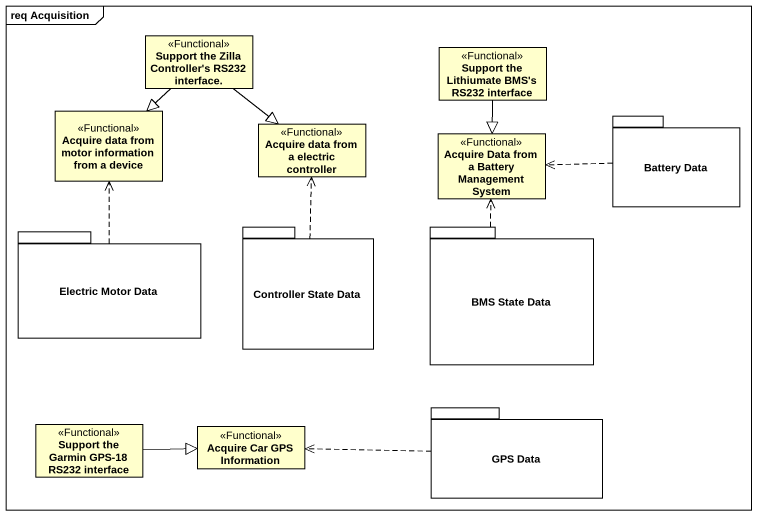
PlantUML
@startuml
mainframe req Acquisition
hide circle
hide empty members
class "Support the Zilla Controller's RS232 interface." as Support_the_Zilla <<Functional>>
class "Support the Lithiumate BMS's RS232 interface" as Support_the_Lithiumate_BMS <<Functional>>
class "Acquire data from motor information from a device" as Acquire_data_from_motor <<Functional>>
class "Acquire data from a electric controller" as Acquire_data_from_a <<Functional>>
package "Battery Data" as Battery_Data {
}
class "Acquire Data from a Battery Management System" as Acquire_Data_from_a_Battery <<Functional>>
package "Electric Motor Data" as Electric_Motor_Data {
}
package "Controller State Data" as Controller_State_Data {
}
package "BMS State Data" as BMS_State_Data {
}
class "Support the Garmin GPS-18 RS232 interface" as Support_the_Garmin_GPS_18 <<Functional>>
class "Acquire Car GPS Information" as Acquire_Car_GPS_Information <<Functional>>
package "GPS Data" as GPS_Data {
}
Support_the_Zilla --|> Acquire_data_from_motor
Support_the_Zilla --|> Acquire_data_from_a
Support_the_Lithiumate_BMS --|> Acquire_Data_from_a_Battery
Battery_Data .left.> Acquire_Data_from_a_Battery
Electric_Motor_Data .up.> Acquire_data_from_motor
Controller_State_Data .up.> Acquire_data_from_a
BMS_State_Data .up.> Acquire_Data_from_a_Battery
Support_the_Garmin_GPS_18 -right-|> Acquire_Car_GPS_Information
GPS_Data .left.> Acquire_Car_GPS_Information
@enduml
